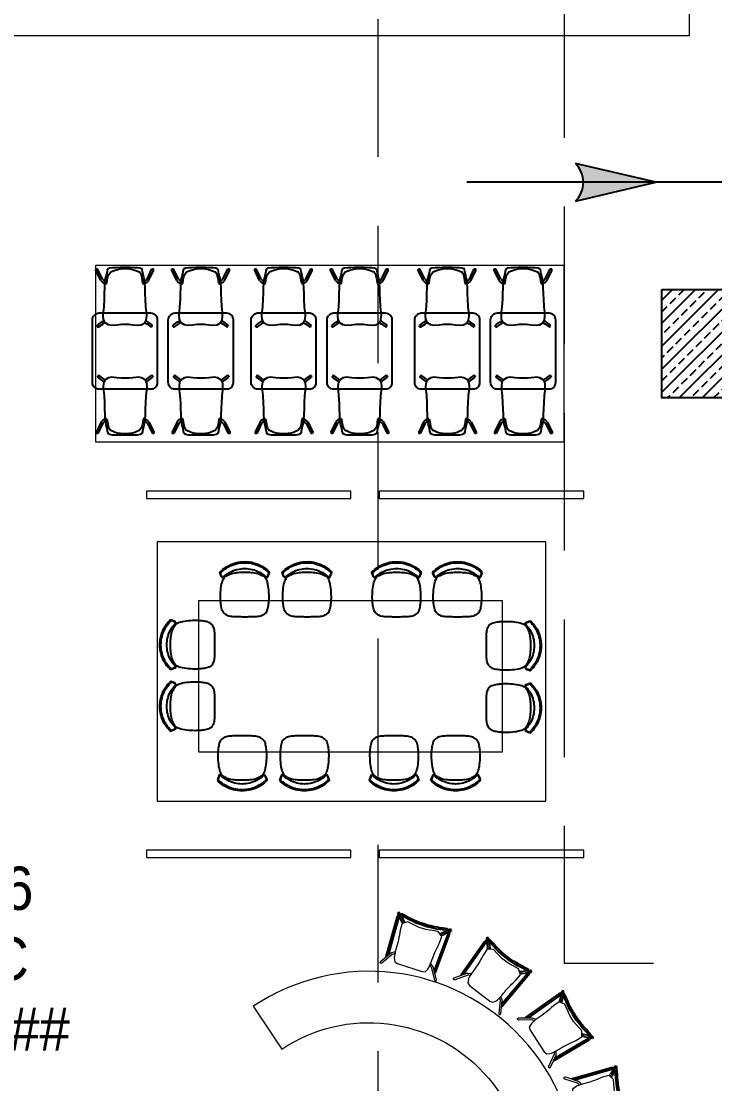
# Model space of a CAD drawing. Header units: centimetres. Extents: x -678439 to 55805, y -426864 to 17948.
# Drawn here: x 48759 to 49398, y 10691 to 11672 of the extents above; entities that cross this region are included whole.
import ezdxf
from ezdxf.enums import TextEntityAlignment as Align

# ---------------------------------------------------------------- set-up
doc = ezdxf.new("R2010")
doc.units = ezdxf.units.CM
doc.header["$LTSCALE"] = 0.01
doc.header["$MEASUREMENT"] = 0
doc.linetypes.add('HIDDEN', pattern=[9.525, 6.35, -3.175])
doc.layers.get('0').update_dxf_attribs({"lineweight": 0})
for name, color, linetype in [('6', 242, 'Continuous'), ('V-0_Hatch_Concrete', 252, 'Continuous'), ('V-2_Column', 160, 'Continuous')]:
    doc.layers.add(name, color=color, linetype=linetype)
for name, color, linetype, lineweight in [('AG-Furniture', 9, 'Continuous', 9), ('AI-040 @ 250', 2, 'Continuous', 20), ('shaft', 3, 'Continuous', 20)]:
    doc.layers.add(name, color=color, linetype=linetype, lineweight=lineweight)
doc.styles.add('Arial', font='arial.ttf')

# ---------------------------------------------------------------- blocks, each defined once
blk = doc.blocks.new('*U93')
at = {"style": 'Arial'}
for tag, p in [('NO', (1.676, 0.8)), ('MAHAL', (1.676, -1.8)), ('ALAN', (1.676, -4.4))]:
    blk.add_attdef(tag, text='', height=1.6, dxfattribs=at).set_placement(p, align=Align.MIDDLE_CENTER)
blk = doc.blocks.new('150714_ARSA$0$KOLON 80X120')
at = {"layer": 'V-0_Hatch_Concrete'}
h = blk.add_hatch(dxfattribs=at)
h.set_pattern_fill('ANSI33', color=256, scale=60)
h.set_pattern_definition([(45, (-19036.79, -4512.143), (-10.606602, 10.606602), []), (45, (-19026.183, -4512.143), (-10.606602, 10.606602), [7.5, -3.75])])
h.paths.add_polyline_path([(0, 100), (80, 100), (80, 0), (0, 0)])
at = {"layer": 'V-2_Column'}
blk.add_lwpolyline([(0, 100), (80, 100), (80, 0), (0, 0), (0, 100)], dxfattribs=at)
blk = doc.blocks.new('ART_00113592_P')
at = {"color": 0, "linetype": 'Continuous', "lineweight": -3}
for p, q in [((0, -60), (1, -49.2)), ((0, -540), (0, -60)), ((1, -49.2), (3.8, -39.1)), ((3.8, -39.1), (8.2, -29.7)), ((8.2, -29.7), (14.1, -21.4)), ((14.1, -21.4), (21.4, -14.1)), ((21.4, -14.1), (29.7, -8.2)), ((29.7, -8.2), (39.1, -3.8)), ((39.1, -3.8), (49.2, -1)), ((49.2, -1), (60, 0)), ((60, 0), (640, 0)), ((640, 0), (650.8, -1)), ((650.8, -1), (661, -3.8)), ((661, -3.8), (670.3, -8.2)), ((670.3, -8.2), (678.7, -14.1)), ((685.9, -21.4), (678.7, -14.1)), ((691.9, -29.7), (685.9, -21.4)), ((696.3, -39.1), (691.9, -29.7)), ((699.1, -49.2), (696.3, -39.1)), ((700.1, -60), (699.1, -49.2)), ((700, -60), (700.1, -60)), ((700.1, -540), (700.1, -60)), ((1, -550.8), (0, -540)), ((3.8, -561), (1, -550.8)), ((8.2, -570.3), (3.8, -561)), ((14.1, -578.7), (8.2, -570.3)), ((21.4, -585.9), (14.1, -578.7)), ((21.4, -585.9), (29.7, -591.9)), ((670.3, -591.9), (678.7, -585.9)), ((678.7, -585.9), (685.9, -578.7)), ((685.9, -578.7), (691.9, -570.3)), ((691.9, -570.3), (696.3, -561)), ((696.3, -561), (699.1, -550.8)), ((699.1, -550.8), (700.1, -540)), ((29.7, -591.9), (39.1, -596.3)), ((39.1, -596.3), (49.2, -599.1)), ((49.2, -599.1), (60, -600.1)), ((60, -600.1), (640, -600.1)), ((640, -600.1), (650.8, -599.1)), ((650.8, -599.1), (661, -596.3)), ((661, -596.3), (670.3, -591.9))]:
    blk.add_line(p, q, dxfattribs=at)
blk = doc.blocks.new('ART_00104314_P')
at = {"color": 0, "linetype": 'Continuous', "lineweight": -3}
for p, q in [((224.9, -0.3), (268.4, 0)), ((268.4, 0), (311.7, -0.3)), ((0, -28), (0.7, -14.3)), ((46, -123), (0, -28)), ((0.7, -14.3), (14.7, -14.5)), ((60.6, -109.3), (14.7, -14.5)), ((86.4, -116.3), (92.6, -92.8)), ((92.6, -92.8), (101, -64.7)), ((101, -64.7), (105.3, -37)), ((104.2, -119.7), (107, -97.4)), ((105.3, -37), (106.9, -27)), ((106.9, -27), (114.1, -12.5)), ((107, -97.4), (115.8, -69)), ((114.1, -12.5), (126, -6.2)), ((115.8, -69), (136.1, -43.3)), ((126, -6.2), (154.7, -1.5)), ((136.1, -43.3), (159.2, -32.4)), ((154.7, -1.5), (185.5, -0.7)), ((159.2, -32.4), (177.3, -25.4)), ((177.3, -25.4), (198.3, -19.6)), ((185.5, -0.7), (224.9, -0.3)), ((198.3, -19.6), (226, -15.6)), ((226, -15.6), (267.8, -12.3)), ((267.8, -12.3), (309.6, -15.6)), ((309.6, -15.6), (337.2, -19.6)), ((311.7, -0.3), (348.7, -0.6)), ((337.2, -19.6), (357.9, -25.4)), ((348.7, -0.6), (381.5, -1.4)), ((357.9, -25.4), (375.9, -32.4)), ((375.9, -32.4), (398.9, -43.3)), ((381.5, -1.4), (406.3, -5.4)), ((418.9, -70.9), (398.9, -43.3)), ((406.3, -5.4), (418.9, -10.9)), ((426.8, -21.6), (418.9, -10.9)), ((430, -119.7), (418.9, -70.9)), ((430.4, -37.6), (426.8, -21.6)), ((434.6, -64.8), (430.4, -37.6)), ((442.7, -93.8), (434.6, -64.8)), ((448.5, -116.5), (442.7, -93.8)), ((471.2, -110.5), (516.8, -15)), ((485.7, -124.2), (531.5, -28.4)), ((516.8, -15), (530.8, -14.7)), ((531.5, -28.4), (530.8, -14.7)), ((46, -123), (62.4, -139.4)), ((60.6, -109.3), (75.8, -124.5)), ((62.4, -139.4), (83.2, -154.4)), ((75.8, -124.5), (85.1, -131.2)), ((80.2, -245.3), (81.9, -187.2)), ((81.9, -187.2), (83.5, -148.7)), ((83.5, -148.7), (86.4, -116.3)), ((83.8, -153.8), (100.5, -150.5)), ((100.5, -150.5), (104.2, -119.7)), ((433.9, -150.5), (430, -119.7)), ((433.9, -150.5), (451.3, -154.8)), ((451.7, -149.7), (448.5, -116.5)), ((449.8, -130.1), (455.9, -125.6)), ((453.5, -187.5), (451.7, -149.7)), ((451.8, -153.1), (469.4, -140.5)), ((455.1, -245.3), (453.5, -187.5)), ((455.9, -125.6), (471.2, -110.5)), ((469.4, -140.5), (485.7, -124.2)), ((74.7, -365.7), (78.6, -294.2)), ((78.6, -294.2), (80.2, -245.3)), ((456.9, -294.4), (455.1, -245.3)), ((69.2, -413.4), (74.7, -365.7)), ((460.8, -365.8), (456.9, -294.4)), ((466.2, -414.4), (460.8, -365.8)), ((66.9, -447.1), (69.2, -413.4)), ((67.1, -451.2), (66.9, -447.1)), ((69.2, -478.9), (67.1, -451.2)), ((82.4, -509.5), (69.2, -478.9)), ((449.9, -512.2), (463.5, -488.8)), ((463.5, -488.8), (468.1, -451.6)), ((468.3, -447.5), (466.2, -414.4)), ((468.1, -451.6), (468.3, -447.5)), ((11, -548.4), (13.2, -534.5)), ((11, -548.4), (24.9, -550.8)), ((13.2, -534.5), (50.6, -507.5)), ((24.9, -550.8), (62.2, -523.8)), ((50.6, -507.5), (67.1, -495.8)), ((62.2, -523.8), (78.7, -512.1)), ((67.1, -495.8), (74.4, -490.9)), ((78.7, -512.1), (82.5, -509.5)), ((82.5, -509.6), (82.4, -509.5)), ((82.5, -509.6), (114.2, -529.3)), ((114.2, -529.3), (141.4, -534.3)), ((141.4, -534.3), (193.8, -530.5)), ((193.8, -530.5), (231.5, -526.4)), ((231.5, -526.4), (267.6, -524.7)), ((267.6, -524.7), (302.8, -526.1)), ((302.8, -526.1), (341.4, -530.1)), ((341.4, -530.1), (392, -534.2)), ((392, -534.2), (418.6, -529.9)), ((418.6, -529.9), (449.9, -512.2)), ((449.9, -512.2), (450.1, -512.1)), ((450.8, -510.8), (451.6, -511.3)), ((451.6, -511.3), (468.1, -523)), ((460.9, -493.4), (463.2, -495.1)), ((463.2, -495.1), (479.7, -506.8)), ((468.1, -523), (506.1, -550.3)), ((479.7, -506.8), (517.7, -534.1)), ((506.1, -550.3), (520, -548)), ((520, -548), (517.7, -534.1))]:
    blk.add_line(p, q, dxfattribs=at)
blk = doc.blocks.new('ART_90179729_P')
at = {"color": 0, "linetype": 'Continuous', "lineweight": -3}
for p, q in [((209, -0.6), (228.9, 0)), ((228.9, 0), (248.8, -0.6)), ((0.4, -98.6), (4.8, -91.8)), ((4.8, -91.8), (12.1, -84.1)), ((11.8, -98.5), (18.9, -91)), ((18.9, -91), (30.6, -80.7)), ((24.2, -73.4), (38.2, -62.3)), ((30.6, -80.7), (44.2, -69.9)), ((38.2, -62.3), (55, -50.7)), ((44.2, -69.9), (60.5, -58.7)), ((55, -50.7), (72.3, -40.3)), ((60.5, -58.7), (77.3, -48.6)), ((72.3, -40.3), (90.4, -31)), ((77.3, -48.6), (94.8, -39.6)), ((78.2, -106.7), (93.5, -97.8)), ((90.4, -31), (109.1, -22.8)), ((93.5, -97.8), (109.4, -89.8)), ((94.8, -39.6), (112.9, -31.7)), ((109.1, -22.8), (128.3, -15.9)), ((109.4, -89.8), (125.7, -82.9)), ((112.9, -31.7), (131.5, -25)), ((125.7, -82.9), (142.4, -76.9)), ((128.3, -15.9), (148, -10.2)), ((131.5, -25), (150.6, -19.5)), ((142.4, -76.9), (159.4, -72)), ((148, -10.2), (168.1, -5.7)), ((150.6, -19.5), (170.1, -15.1)), ((159.4, -72), (176.7, -68.2)), ((168.1, -5.7), (188.5, -2.5)), ((170.1, -15.1), (189.8, -12)), ((176.7, -68.2), (194.3, -65.5)), ((184.9, -98.5), (199.4, -97.9)), ((188.5, -2.5), (209, -0.6)), ((189.8, -12), (209.7, -10.2)), ((194.3, -65.5), (211.9, -63.9)), ((199.4, -97.9), (214.1, -97.7)), ((209.7, -10.2), (228.9, -9.6)), ((211.9, -63.9), (228.9, -63.4)), ((214.1, -97.7), (228.9, -97.6)), ((228.9, -9.6), (248.2, -10.2)), ((228.9, -63.4), (245.9, -63.9)), ((228.9, -97.6), (243.8, -97.7)), ((243.8, -97.7), (258.5, -97.9)), ((245.9, -63.9), (263.6, -65.5)), ((248.2, -10.2), (268.1, -12)), ((248.8, -0.6), (269.4, -2.5)), ((258.5, -97.9), (273, -98.5)), ((263.6, -65.5), (281.1, -68.2)), ((268.1, -12), (287.8, -15.1)), ((269.4, -2.5), (289.7, -5.7)), ((281.1, -68.2), (298.4, -72)), ((287.8, -15.1), (307.2, -19.5)), ((289.7, -5.7), (309.8, -10.2)), ((298.4, -72), (315.5, -76.9)), ((307.2, -19.5), (326.3, -25)), ((309.8, -10.2), (329.5, -15.9)), ((315.5, -76.9), (332.2, -82.9)), ((326.3, -25), (344.9, -31.7)), ((329.5, -15.9), (348.8, -22.8)), ((332.2, -82.9), (348.5, -89.8)), ((344.9, -31.7), (363, -39.6)), ((348.5, -89.8), (364.3, -97.8)), ((348.8, -22.8), (367.4, -31)), ((363, -39.6), (380.5, -48.6)), ((364.3, -97.8), (379.7, -106.7)), ((367.4, -31), (385.5, -40.3)), ((380.5, -48.6), (397.3, -58.7)), ((385.5, -40.3), (402.8, -50.7)), ((397.3, -58.7), (413.6, -69.9)), ((402.8, -50.7), (419.6, -62.3)), ((413.6, -69.9), (427.2, -80.7)), ((419.6, -62.3), (433.7, -73.4)), ((427.2, -80.7), (438.9, -91)), ((433.7, -73.4), (445.7, -84.1)), ((446, -98.5), (438.9, -91)), ((453.1, -91.8), (445.7, -84.1)), ((457.4, -98.6), (453.1, -91.8)), ((0, -102.3), (0.4, -98.6)), ((1.3, -105.7), (0, -102.3)), ((0.4, -98.6), (7.6, -105.1)), ((2.5, -108.8), (1.3, -105.7)), ((4.9, -115.1), (2.5, -108.8)), ((6.1, -118.2), (4.9, -115.1)), ((8.4, -124.4), (6.1, -118.2)), ((7.2, -108.8), (7.6, -105.1)), ((8.4, -112.2), (7.2, -108.8)), ((7.6, -105.1), (11.8, -98.5)), ((9.6, -115.3), (8.4, -112.2)), ((9.6, -127.6), (8.4, -124.4)), ((11.9, -121.6), (9.6, -115.3)), ((12, -133.8), (9.6, -127.6)), ((13, -124.7), (11.9, -121.6)), ((13.2, -136.9), (12, -133.8)), ((15.3, -130.9), (13, -124.7)), ((14.5, -140.3), (13.2, -136.9)), ((14.5, -140.3), (21.2, -146.8)), ((16.5, -134.1), (15.3, -130.9)), ((15.5, -208.6), (19.3, -192.7)), ((18.8, -140.3), (16.5, -134.1)), ((19.9, -143.5), (18.8, -140.3)), ((19.3, -192.7), (23.8, -178.5)), ((21.2, -146.8), (19.9, -143.5)), ((21.2, -146.8), (23.3, -148.1)), ((23.3, -148.1), (29.3, -144.5)), ((23.8, -178.5), (29.1, -165.7)), ((29.1, -165.7), (35.2, -154.3)), ((29.3, -144.5), (36.4, -138.2)), ((35.2, -154.3), (42.2, -144)), ((36.4, -138.2), (48.2, -128.1)), ((42.2, -144), (50.2, -136.4)), ((48.2, -128.1), (61.9, -117.6)), ((50.2, -136.4), (59.1, -131.6)), ((59.1, -131.6), (68.2, -127.3)), ((61.9, -117.6), (78.2, -106.7)), ((68.3, -127.2), (69.2, -126.8)), ((69.2, -126.8), (80.3, -121)), ((80.3, -121), (92.2, -115)), ((92.2, -115), (108.1, -109.4)), ((108.1, -109.4), (124.1, -105.7)), ((124.1, -105.7), (143.6, -102.5)), ((143.6, -102.5), (157, -100.8)), ((157, -100.8), (170.7, -99.4)), ((170.7, -99.4), (184.9, -98.5)), ((273, -98.5), (287.1, -99.4)), ((287.1, -99.4), (300.9, -100.8)), ((300.9, -100.8), (314.2, -102.5)), ((314.2, -102.5), (333.8, -105.7)), ((333.8, -105.7), (349.8, -109.4)), ((349.8, -109.4), (365.6, -115)), ((365.6, -115), (377.6, -121)), ((377.6, -121), (388.7, -126.8)), ((379.7, -106.7), (395.9, -117.6)), ((388.7, -126.8), (389.5, -127.2)), ((389.7, -127.3), (398.7, -131.6)), ((395.9, -117.6), (409.6, -128.1)), ((398.7, -131.6), (407.7, -136.4)), ((407.7, -136.4), (415.7, -144)), ((409.6, -128.1), (421.4, -138.2)), ((422.7, -154.3), (415.7, -144)), ((421.4, -138.2), (428.6, -144.5)), ((428.8, -165.7), (422.7, -154.3)), ((428.6, -144.5), (434.5, -148.1)), ((434, -178.5), (428.8, -165.7)), ((438.5, -192.7), (434, -178.5)), ((434.5, -148.1), (436.7, -146.8)), ((436.7, -146.8), (443.4, -140.3)), ((436.7, -146.8), (437.9, -143.5)), ((437.9, -143.5), (439, -140.3)), ((442.3, -208.6), (438.5, -192.7)), ((439, -140.3), (441.3, -134.1)), ((441.3, -134.1), (442.5, -130.9)), ((442.5, -130.9), (444.8, -124.7)), ((443.4, -140.3), (444.7, -136.9)), ((444.7, -136.9), (445.8, -133.8)), ((444.8, -124.7), (446, -121.6)), ((445.8, -133.8), (448.2, -127.6)), ((450.3, -105.1), (446, -98.5)), ((446, -121.6), (448.3, -115.3)), ((448.2, -127.6), (449.4, -124.4)), ((448.3, -115.3), (449.4, -112.2)), ((449.4, -112.2), (450.7, -108.8)), ((449.4, -124.4), (451.8, -118.2)), ((450.3, -105.1), (457.4, -98.6)), ((450.7, -108.8), (450.3, -105.1)), ((451.8, -118.2), (453, -115.1)), ((453, -115.1), (455.4, -108.8)), ((455.4, -108.8), (456.6, -105.7)), ((456.6, -105.7), (457.8, -102.3)), ((457.8, -102.3), (457.4, -98.6)), ((5.3, -303.4), (6.1, -283.9)), ((6.1, -283.9), (7.6, -264.3)), ((7.6, -264.3), (9.6, -244.8)), ((9.6, -244.8), (12.3, -226.1)), ((12.3, -226.1), (15.5, -208.6)), ((445.6, -226.1), (442.3, -208.6)), ((448.2, -244.8), (445.6, -226.1)), ((450.2, -264.3), (448.2, -244.8)), ((451.7, -283.9), (450.2, -264.3)), ((452.6, -303.4), (451.7, -283.9)), ((4.9, -322), (5.3, -303.4)), ((4.9, -322.2), (4.9, -322)), ((5, -336.9), (4.9, -322)), ((5, -337), (4.9, -322.2)), ((5, -337), (5, -336.9)), ((5.4, -351.8), (5, -337)), ((5.1, -340.5), (5.1, -340.4)), ((5.1, -340.5), (5.1, -340.4)), ((5.1, -340.6), (5.1, -340.5)), ((5.4, -351.8), (5.4, -351.7)), ((6.2, -366.6), (5.4, -351.8)), ((5.6, -356.2), (5.5, -354.4)), ((5.6, -356.2), (5.6, -355.5)), ((6, -362.7), (5.6, -356.2)), ((6.4, -369.9), (6.2, -366.6)), ((7.6, -382.2), (6.4, -369.9)), ((9, -393.8), (7.6, -382.2)), ((448.8, -393.8), (450.3, -382.2)), ((450.3, -382.2), (451.4, -369.9)), ((451.4, -369.9), (451.7, -366.6)), ((451.7, -366.6), (452.5, -351.8)), ((451.9, -362.7), (452.3, -356.2)), ((452.3, -356.2), (452.3, -354.4)), ((452.3, -356.2), (452.3, -355.5)), ((452.5, -351.7), (452.9, -336.9)), ((452.5, -351.8), (452.9, -337)), ((452.5, -351.8), (452.5, -351.7)), ((452.9, -322), (452.6, -303.4)), ((452.8, -340.5), (452.8, -340.4)), ((452.8, -340.5), (452.8, -340.4)), ((452.8, -340.6), (452.8, -340.5)), ((452.9, -322.2), (452.9, -322)), ((452.9, -336.9), (452.9, -322)), ((452.9, -337), (452.9, -322.2)), ((452.9, -337), (452.9, -336.9)), ((10.7, -405.2), (9, -393.8)), ((12.7, -417.2), (10.7, -405.2)), ((15.1, -429.3), (12.7, -417.2)), ((18.1, -441), (15.1, -429.3)), ((21.8, -451.6), (18.1, -441)), ((26.5, -460.8), (21.8, -451.6)), ((32, -468.7), (26.5, -460.8)), ((30.9, -467.4), (30.9, -467.2)), ((37, -475.8), (30.9, -467.4)), ((38.3, -475.6), (32, -468.7)), ((37, -475.8), (39.6, -476.7)), ((38.3, -475.6), (45.4, -481.6)), ((45.4, -481.6), (53.3, -487.2)), ((53.3, -487.2), (61.9, -492.1)), ((395.9, -492.1), (404.6, -487.2)), ((404.6, -487.2), (412.4, -481.6)), ((412.4, -481.6), (419.5, -475.6)), ((418.2, -476.7), (420.8, -475.8)), ((419.5, -475.6), (425.8, -468.7)), ((420.8, -475.8), (426.9, -467.4)), ((425.8, -468.7), (431.3, -460.8)), ((426.9, -467.4), (426.9, -467.2)), ((431.3, -460.8), (436, -451.6)), ((436, -451.6), (439.7, -441)), ((439.7, -441), (442.7, -429.3)), ((442.7, -429.3), (445.1, -417.2)), ((445.1, -417.2), (447.1, -405.2)), ((447.1, -405.2), (448.8, -393.8)), ((61.9, -492.1), (71.4, -496.4)), ((71.4, -496.4), (82, -499.8)), ((82, -499.8), (93.6, -502.4)), ((93.6, -502.4), (105.9, -504.3)), ((105.9, -504.3), (118.7, -505.6)), ((118.7, -505.6), (131.4, -506.4)), ((131.4, -506.4), (143.9, -507)), ((143.9, -507), (156.1, -507.3)), ((156.1, -507.3), (168.2, -507.5)), ((168.2, -507.5), (180.3, -507.6)), ((180.3, -507.6), (192.4, -507.7)), ((192.4, -507.7), (204.5, -507.8)), ((204.5, -507.8), (216.7, -507.8)), ((216.7, -507.8), (228.9, -507.9)), ((228.9, -507.9), (241.1, -507.8)), ((241.1, -507.8), (253.3, -507.8)), ((253.3, -507.8), (265.5, -507.7)), ((265.5, -507.7), (277.6, -507.6)), ((277.6, -507.6), (289.6, -507.5)), ((289.6, -507.5), (301.7, -507.3)), ((301.7, -507.3), (314, -507)), ((314, -507), (326.4, -506.4)), ((326.4, -506.4), (339.2, -505.6)), ((339.2, -505.6), (351.9, -504.3)), ((351.9, -504.3), (364.3, -502.4)), ((364.3, -502.4), (375.9, -499.8)), ((375.9, -499.8), (386.4, -496.4)), ((386.4, -496.4), (395.9, -492.1))]:
    blk.add_line(p, q, dxfattribs=at)
blk.add_line((12.1, -84.1), (24.2, -73.4))
blk = doc.blocks.new('ART_00179724_P')
at = {"color": 0, "linetype": 'Continuous', "lineweight": -3}
for p, q in [((17.4, -448.6), (32.5, -75.6)), ((32.5, -75.6), (34.4, -69.5)), ((33.4, -448.3), (47.9, -91.1)), ((510.1, -448.3), (495.7, -91)), ((511, -75.6), (509.2, -69.4)), ((526.1, -448.6), (511, -75.6)), ((13.5, -493.6), (13.9, -483.7)), ((13.9, -483.7), (24.5, -473.1)), ((21.7, -469.7), (17.4, -448.6)), ((34.6, -485.5), (21.7, -469.7)), ((30.7, -494.6), (38.3, -487)), ((36.3, -462.8), (33.4, -448.3)), ((34.6, -485.5), (53.2, -492.8)), ((36, -461.6), (73.4, -424.2)), ((48, -474), (36.3, -462.8)), ((48, -474), (54.7, -476.7)), ((50.3, -474.9), (90, -435.2)), ((53.2, -492.8), (89.5, -486.9)), ((54.7, -476.7), (86.5, -471.2)), ((73.4, -424.2), (81, -418.5)), ((81, -418.5), (85.9, -415.4)), ((86.5, -471.2), (113.6, -466.3)), ((89.5, -486.9), (116.3, -482.1)), ((90, -435.2), (96.8, -430.2)), ((96.8, -430.2), (102, -426.8)), ((113.6, -466.3), (141.9, -461.9)), ((116.3, -482.1), (144.1, -477.8)), ((141.9, -461.9), (171.5, -458.2)), ((144.1, -477.8), (173.2, -474.1)), ((171.5, -458.2), (202.8, -455.2)), ((173.2, -474.1), (204, -471.2)), ((202.8, -455.2), (236.1, -453.3)), ((204, -471.2), (236.8, -469.2)), ((236.1, -453.3), (271.8, -452.4)), ((236.8, -469.2), (271.8, -468.4)), ((271.8, -452.4), (307.5, -453.3)), ((271.8, -468.4), (306.8, -469.2)), ((306.8, -469.2), (339.5, -471.2)), ((307.5, -453.3), (340.8, -455.2)), ((339.5, -471.2), (370.3, -474.1)), ((340.8, -455.2), (372.1, -458.2)), ((370.3, -474.1), (399.5, -477.8)), ((372.1, -458.2), (401.7, -461.9)), ((399.5, -477.8), (427.3, -482.1)), ((401.7, -461.9), (429.9, -466.3)), ((427.3, -482.1), (454, -486.9)), ((429.9, -466.3), (457, -471.2)), ((439.8, -425.7), (446.7, -430.2)), ((446.7, -430.2), (453.5, -435.2)), ((493.2, -475), (453.5, -435.2)), ((454, -486.9), (490.4, -492.8)), ((456, -414.3), (462.5, -418.5)), ((457, -471.2), (488.9, -476.7)), ((462.5, -418.5), (470.1, -424.2)), ((507.5, -461.6), (470.1, -424.2)), ((488.9, -476.7), (495.6, -474)), ((490.4, -492.8), (509, -485.5)), ((495.6, -474), (507.3, -462.8)), ((512.8, -494.6), (505.2, -487)), ((507.3, -462.8), (510.1, -448.3)), ((509, -485.5), (521.9, -469.7)), ((529.6, -483.7), (519.1, -473.1)), ((521.9, -469.7), (526.1, -448.6)), ((530.1, -493.6), (529.6, -483.7)), ((13.5, -493.6), (21.8, -499.1)), ((21.8, -499.1), (30.7, -494.6)), ((512.8, -494.6), (521.7, -499.1)), ((521.7, -499.1), (530.1, -493.6))]:
    blk.add_line(p, q, dxfattribs=at)
for points in [[(100.4, -121.8), (90.3, -115.6), (83.2, -109.8), (17.2, -4.6), (8.5, 0), (0, -5.3), (0.3, -15.2), (66.4, -120.6), (74.6, -127.4), (98.5, -141.5)], [(440.2, -123.6), (453.2, -115.6), (460.3, -109.8), (526.3, -4.6), (535.1, 0), (543.5, -5.3), (543.2, -15.2), (477.1, -120.6), (468.9, -127.4), (451.5, -138.1), (442, -143.2)]]:
    blk.add_lwpolyline(points)
blk.add_lwpolyline([(416.4, -442.2), (462.4, -409.8), (460.6, -347.2, -0.042505), (443.1, -163.4, 0.031757), (440.2, -123.6, 0.005161), (435.8, -93.9, 0.080654), (433.6, -87), (417.1, -53.6), (388.5, -45), (151.9, -45), (123.2, -53.6), (108.4, -83.9), (104.5, -93.9), (102.1, -109.8, 0.034931), (96.3, -196.8, -0.019565), (95, -233.9, -0.013196), (79.8, -347), (77.9, -409.8), (124, -442.2), (237.2, -424.7), (303.2, -424.7)], format="xyb", close=True)
blk = doc.blocks.new('A$C4C4F46C8')
at = {"layer": 'AG-Furniture', "color": 251}
for points, elevation in [([(-16654, 11629.8), (-8550, 11629.8), (-8550, 2741.6), (-16654, 2741.6)], 427.2), ([(-14020.5, 625.6), (-9704.2, 625.6), (-9704.2, -1006.6), (-14020.5, -1006.6)], 304.5), ([(-13457, -4321.2), (-9872, -4321.2), (-9872, -1927.9), (-13457, -1927.9)], -1619.3)]:
    blk.add_lwpolyline(points, close=True, dxfattribs=dict(at, elevation=elevation))
at = {"layer": 'AG-Furniture'}
for points in [[(-13553.8, -1528.7), (-11668.8, -1528.7), (-11668.8, -1458.7), (-13553.8, -1458.7)], [(-13072.6, -2468.7), (-10272.6, -2468.7), (-10272.6, -3868.7), (-13072.6, -3868.7)], [(-13553.8, -4842.7), (-11668.8, -4842.7), (-11668.8, -4772.7), (-13553.8, -4772.7)]]:
    blk.add_lwpolyline(points, close=True, dxfattribs=at)
at = {"layer": 'AG-Furniture', "elevation": -700}
for points in [[(-11407, -1528.7), (-9522, -1528.7), (-9522, -1458.7), (-11407, -1458.7)], [(-11407, -4842.7), (-9522, -4842.7), (-9522, -4772.7), (-11407, -4772.7)]]:
    blk.add_lwpolyline(points, close=True, dxfattribs=at)
at = {"layer": 'AG-Furniture', "elevation": 1018}
blk.add_lwpolyline([(-12305.1, -6609.8, -6.311062), (-12858.2, -7311.4), (-13303.9, -7147, 6.312998), (-12569, -6214.8), (-12305.1, -6609.8)], format="xyb", dxfattribs=at)
at = {"layer": 'AG-Furniture', "ltscale": 0.3}
for name, p in [('ART_00104314_P', (-14020.5, 606.1, -700)), ('ART_00104314_P', (-14020.5, 606.1, -700)), ('ART_00104314_P', (-13320.5, 606.1, -700)), ('ART_00104314_P', (-13320.5, 606.1, -700)), ('ART_00104314_P', (-12556.5, 606.1, -700)), ('ART_00104314_P', (-12556.5, 606.1, -700)), ('ART_00104314_P', (-11856.4, 606.1, -700)), ('ART_00104314_P', (-11856.4, 606.1, -700)), ('ART_00104314_P', (-11047.6, 606.1, -700)), ('ART_00104314_P', (-11047.6, 606.1, -700)), ('ART_00104314_P', (-10347.6, 606.1, -700)), ('ART_00104314_P', (-10347.6, 606.1, -700)), ('ART_90179729_P', (-12876.7, -2110.8, -700)), ('ART_90179729_P', (-12302.1, -2110.8, -700)), ('ART_90179729_P', (-11476.5, -2110.9, -700)), ('ART_90179729_P', (-10914.3, -2110.9, -700))]:
    blk.add_blockref(name, p, dxfattribs=at)
for name, p, rotation in [('ART_00113592_P', (-14052.9, -518.7, 20), 90), ('ART_00113592_P', (-14052.9, -518.7, 20), 90), ('ART_00113592_P', (-13352.9, -518.7, 20), 90), ('ART_00113592_P', (-13352.9, -518.7, 20), 90), ('ART_00113592_P', (-12588.9, -518.7, 20), 90), ('ART_00113592_P', (-12588.9, -518.7, 20), 90), ('ART_00113592_P', (-11888.8, -518.7, 20), 90), ('ART_00113592_P', (-11888.8, -518.7, 20), 90), ('ART_00113592_P', (-11080, -518.7, 20), 90), ('ART_00113592_P', (-11080, -518.7, 20), 90), ('ART_00113592_P', (-10379.9, -518.7, 20), 90), ('ART_00113592_P', (-10379.9, -518.7, 20), 90), ('ART_00104314_P', (-13485.3, -943.4, -700), 180), ('ART_00104314_P', (-13485.3, -943.4, -700), 180), ('ART_00104314_P', (-12785.2, -943.4, -700), 180), ('ART_00104314_P', (-12785.2, -943.4, -700), 180), ('ART_00104314_P', (-12021.2, -943.4, -700), 180), ('ART_00104314_P', (-12021.2, -943.4, -700), 180), ('ART_00104314_P', (-11321.1, -943.4, -700), 180), ('ART_00104314_P', (-11321.1, -943.4, -700), 180), ('ART_00104314_P', (-10512.3, -943.4, -700), 180), ('ART_00104314_P', (-10512.3, -943.4, -700), 180), ('ART_00104314_P', (-9812.3, -943.4, -700), 180), ('ART_00104314_P', (-9812.3, -943.4, -700), 180), ('ART_90179729_P', (-13430.5, -3107.3, -700), 90), ('ART_90179729_P', (-9914.8, -2657, -700), 270), ('ART_90179729_P', (-13430.4, -3675.6, -700), 90), ('ART_90179729_P', (-9914.8, -3231.4, -700), 270), ('ART_90179729_P', (-12443.1, -4226.5, -700), 180), ('ART_90179729_P', (-11868.7, -4226.5, -700), 180), ('ART_90179729_P', (-11043.1, -4226.5, -700), 180), ('ART_90179729_P', (-10474.8, -4226.5, -700), 180)]:
    blk.add_blockref(name, p, dxfattribs=dict(at, rotation=rotation))
at = {"layer": 'AG-Furniture'}
for p, rotation in [((-10883.6, -5984.4), 161.9353724488984), ((-10293.9, -6295.6), 142.4324088043459), ((-9841.9, -6785.7), 122.9294451597932), ((-9579.5, -7398.7), 103.4264815152406)]:
    blk.add_blockref('ART_00179724_P', p, dxfattribs=dict(at, rotation=rotation))
blk = doc.blocks.new('ok')
at = {"layer": '6'}
h = blk.add_hatch(color=256, dxfattribs=at)
edge = h.paths.add_edge_path()
edge.add_ellipse((1571515.97, 116941.68), major_axis=(-7.14, 7.19), ratio=1, start_angle=359.4528, end_angle=450.6895)
edge.add_line((1571508.87, 116934.46), (1571477.92, 116941.82))
edge.add_line((1571477.92, 116941.82), (1571508.9, 116948.94))
for p, q in [((1571477.92, 116941.82), (1571508.9, 116948.94)), ((1571508.87, 116934.46), (1571477.92, 116941.82))]:
    blk.add_line(p, q, dxfattribs=at)
at = {"layer": '6', "extrusion": (0, 0, -1)}
blk.add_ellipse((1571515.97, 116941.68), major_axis=(-7.14, 7.19), ratio=1, start_param=4.700354, end_param=6.292737, dxfattribs=at)
blk = doc.blocks.new('A$C6B6314DF')
at = {"layer": '6'}
blk.add_line((-15.833, -65.8068), (-21.4, -65.8068), dxfattribs=at)
at = {"layer": '6', "extrusion": (0, 0, -1), "xscale": 0.0239999999999418, "yscale": 0.0239999999999418, "zscale": -0.0239999999999418}
blk.add_blockref('ok', (-37695.8151, -2872.4106), dxfattribs=at)

msp = doc.modelspace()

# ---------------------------------------------------------------- linework, layer by layer
at = {"layer": 'shaft', "linetype": 'HIDDEN', "ltscale": 2000}
for points in [[(49463.8, 10787.19), (49549.68, 10802.05), (49463.8, 10816.92), (49532.46, 10801.95), (49259.68, 10801.95), (49259.68, 12606.33), (46952.18, 12606.33), (46952.18, 15383.87)], [(49473.96, 10581.98), (49549.68, 10593.87), (49473.56, 10605.62), (49541.76, 10593.87), (49087.86, 10593.87), (49087.86, 12375.38), (46172.18, 12375.38), (46172.18, 15293.87)]]:
    msp.add_lwpolyline(points, dxfattribs=at)

# ---------------------------------------------------------------- block references
at = {"layer": '6', "xscale": 100, "yscale": 100, "zscale": 100}
msp.add_blockref('A$C6B6314DF', (51309.68, 18103.87), dxfattribs=at)
at = {"layer": 'AG-Furniture', "xscale": 0.1, "yscale": 0.1, "zscale": 0.1}
msp.add_blockref('A$C4C4F46C8', (50229.68, 11383.87), dxfattribs=at)
at = {"layer": 'AI-040 @ 250', "color": 2, "linetype": 'Continuous', "lineweight": -2, "transparency": 33554610}
ref = msp.add_blockref('*U93', (48663.73, 10851.37), dxfattribs=dict(at, xscale=25, yscale=25, zscale=25))
ref.add_attrib('ALAN', '#######', dxfattribs={"layer": '0', "height": 40, "style": 'Arial', "width": 0.9}).set_placement((48705.64, 10741.37), align=Align.MIDDLE_CENTER)
ref.add_attrib('MAHAL', 'DWC', dxfattribs={"layer": '0', "height": 40, "style": 'Arial', "width": 0.9}).set_placement((48705.64, 10806.37), align=Align.MIDDLE_CENTER)
ref.add_attrib('NO', '2-236', dxfattribs={"layer": '0', "height": 40, "style": 'Arial', "width": 0.9}).set_placement((48705.64, 10871.37), align=Align.MIDDLE_CENTER)
at = {"layer": 'V-2_Column'}
msp.add_blockref('150714_ARSA$0$KOLON 80X120', (49349.68, 11323.87), dxfattribs=at)

doc.saveas('drawing.dxf')
